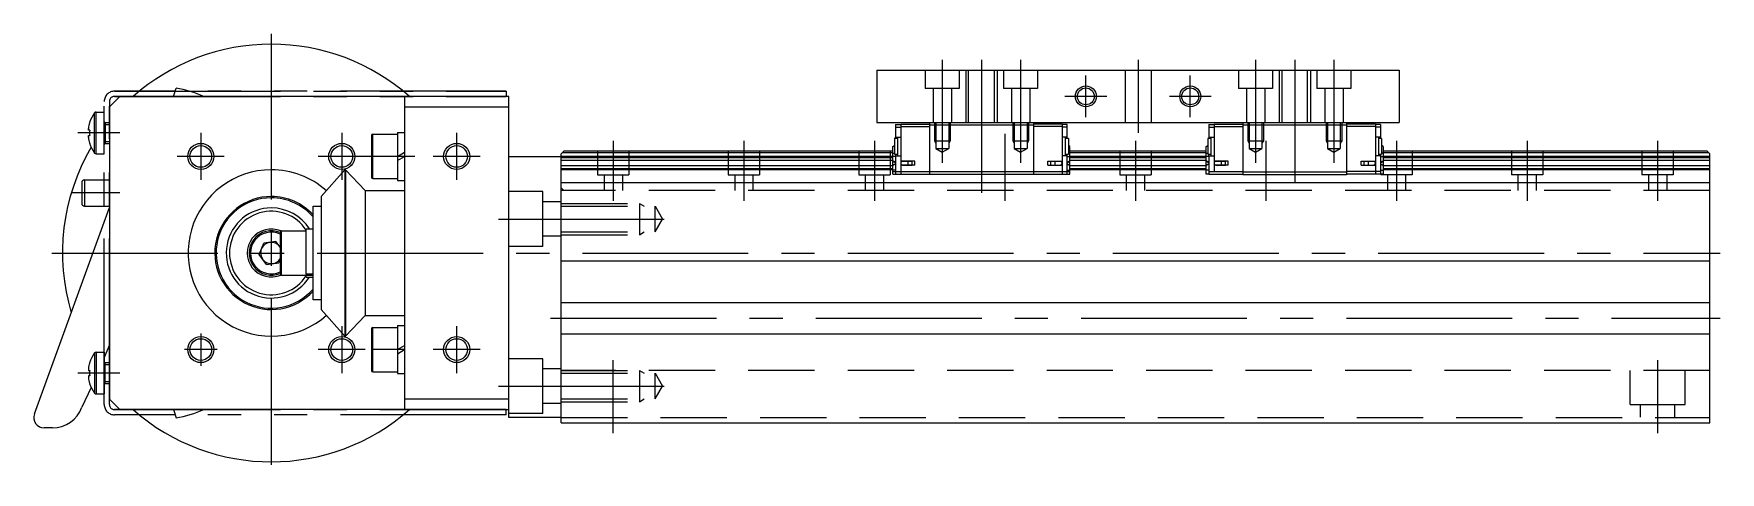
# Model space of a CAD drawing. Extents: x -159 to 423, y -62 to 327.
# Drawn here: x 99.9 to 422.9, y -42 to 42 of the extents above; entities that cross this region are included whole.
import ezdxf

# ---------------------------------------------------------------- set-up
doc = ezdxf.new("R2010")
doc.units = 0
for name, pattern in [('CENTER', [50.8, 31.75, -6.35, 6.35, -6.35]), ('DASHED', [19.05, 12.7, -6.35]), ('PHANTOM', [63.5, 31.75, -6.35, 6.35, -6.35, 6.35, -6.35])]:
    doc.linetypes.add(name, pattern=pattern)
doc.layers.get('0').update_dxf_attribs({"linetype": 'CONTINUOUS'})
doc.layers.add('CENTER', color=1, linetype='CENTER')

msp = doc.modelspace()

# ---------------------------------------------------------------- linework, layer by layer
at = {"color": 7, "linetype": 'CONTINUOUS'}
for p, q in [((261.35, 35), (361.35, 35)), ((261.35, 35), (261.35, 25)), ((361.35, 35), (361.35, 25)), ((114.35, 28), (116.35, 30)), ((170.85, 30), (116.35, 30)), ((126.62, 30), (127.12, 31.58)), ((190.85, 30), (170.85, 30)), ((170.85, 30), (170.85, 28)), ((190.85, -31.5), (190.85, 30)), ((111.52, 19.15), (111.52, 26.85)), ((111.81, 19), (111.81, 27)), ((111.81, 27), (113.34, 27)), ((113.35, 19), (113.35, 27)), ((114.35, 28), (114.35, -28)), ((170.85, 28), (170.85, -28)), ((170.85, 28), (190.85, 28)), ((110.33, 23.52), (110.33, 23.87)), ((110.58, 23.52), (110.33, 23.52)), ((110.57, 24.99), (110.58, 24.98)), ((113.55, 25), (113.55, 21)), ((113.55, 25), (114.35, 25)), ((164.8, 14.25), (164.8, 22.75)), ((164.8, 22.75), (169.55, 22.75)), ((169.55, 23.1), (169.55, 13.9)), ((169.55, 23.1), (170.85, 23.1)), ((261.35, 25), (361.35, 25)), ((264.9, 24.6), (265.9, 24.6)), ((264.9, 24.6), (264.9, 24.1)), ((264.9, 24.1), (264.9, 22.2)), ((264.9, 24.1), (265.9, 24.1)), ((265.9, 24.7), (265.9, 15.1)), ((265.9, 24.7), (271.4, 24.7)), ((265.9, 24.2), (271.4, 24.2)), ((271.4, 25), (271.4, 24.5)), ((291.3, 24.5), (271.4, 24.5)), ((271.4, 24.5), (271.4, 15.5)), ((291.3, 25), (291.3, 15)), ((296.8, 24.7), (291.3, 24.7)), ((296.8, 24.2), (291.3, 24.2)), ((296.8, 24.7), (296.8, 15.1)), ((297.8, 24.6), (296.8, 24.6)), ((297.8, 24.1), (296.8, 24.1)), ((297.8, 21.9), (297.8, 24.6)), ((324.9, 24.6), (324.9, 21.9)), ((324.9, 24.6), (325.9, 24.6)), ((324.9, 24.1), (325.9, 24.1)), ((325.9, 24.7), (325.9, 15.6)), ((325.9, 24.7), (331.4, 24.7)), ((325.9, 24.2), (331.4, 24.2)), ((331.4, 25), (331.4, 24.5)), ((351.3, 24.5), (331.4, 24.5)), ((331.4, 24.5), (331.4, 15.5)), ((351.3, 25), (351.3, 15)), ((356.8, 24.7), (351.3, 24.7)), ((356.8, 24.2), (351.3, 24.2)), ((356.8, 24.7), (356.8, 15.1)), ((357.8, 24.6), (356.8, 24.6)), ((357.8, 24.1), (356.8, 24.1)), ((357.8, 24.6), (357.8, 21.9)), ((110.33, 22.13), (110.33, 22.49)), ((110.33, 22.49), (110.58, 22.49)), ((110.58, 21.02), (110.57, 21.01)), ((113.55, 21), (114.35, 21)), ((164.55, 22.5), (164.55, 14.5)), ((201.35, 19.5), (200.85, 19)), ((264.4, 19.5), (201.35, 19.5)), ((264.4, 20.43), (264.7, 20.61)), ((264.4, 15.1), (264.4, 20.43)), ((265.3, 21.9), (264.7, 21.9)), ((264.7, 21.9), (264.7, 18.9)), ((264.9, 22.2), (265.9, 22.2)), ((264.9, 21.9), (264.9, 22.2)), ((265.3, 22.2), (265.3, 18.6)), ((297.8, 22.2), (296.8, 22.2)), ((297.4, 22.2), (297.4, 18.6)), ((298, 21.9), (297.4, 21.9)), ((298, 21.9), (298, 18.9)), ((298.3, 20.43), (298, 20.61)), ((298.3, 15.1), (298.3, 20.43)), ((324.4, 19.5), (298.3, 19.5)), ((324.4, 20.43), (324.7, 20.61)), ((324.4, 15.1), (324.4, 20.43)), ((325.3, 21.9), (324.7, 21.9)), ((324.7, 21.9), (324.7, 18.9)), ((324.9, 22.2), (325.9, 22.2)), ((325.3, 22.2), (325.3, 18.6)), ((357.8, 22.2), (356.8, 22.2)), ((357.4, 22.2), (357.4, 18.6)), ((358, 21.9), (357.4, 21.9)), ((358, 21.9), (358, 18.9)), ((358.3, 20.43), (358, 20.61)), ((358.3, 20.43), (358.3, 15.1)), ((420.35, 19.5), (358.3, 19.5)), ((420.35, 19.5), (420.85, 19)), ((111.81, 19), (113.33, 19)), ((169.55, 18.5), (170.85, 19.31)), ((169.55, 17.69), (170.85, 18.5)), ((190.85, 18.5), (200.85, 18.5)), ((200.85, -32.5), (200.85, 19)), ((264.4, 18.46), (200.85, 18.46)), ((264.4, 18.25), (200.85, 18.25)), ((264.4, 17.7), (200.85, 17.7)), ((264.4, 16.7), (200.85, 16.7)), ((264.4, 19.2), (201.05, 19.2)), ((264.4, 19.13), (264.7, 19.13)), ((264.9, 18.51), (264.4, 18.51)), ((264.9, 17.38), (264.4, 17.64)), ((264.9, 17.29), (264.4, 17.55)), ((264.9, 17.11), (264.4, 16.85)), ((264.9, 17.02), (264.4, 16.76)), ((264.7, 18.9), (265.3, 18.9)), ((264.9, 18.9), (264.9, 15.1)), ((264.9, 18.6), (265.9, 18.6)), ((264.9, 17.11), (264.9, 17.11)), ((268.6, 17.6), (265.9, 17.6)), ((268.6, 16.8), (265.9, 16.8)), ((268.1, 17.55), (266.25, 17.55)), ((266.25, 16.85), (268.1, 16.85)), ((266.7, 17.55), (266.7, 17.6)), ((266.7, 16.8), (266.7, 16.85)), ((267.16, 17.55), (267.16, 17.6)), ((267.16, 16.8), (267.16, 16.85)), ((267.3, 16.85), (267.3, 17.55)), ((268.1, 16.85), (268.1, 17.55)), ((268.6, 16.8), (268.6, 17.6)), ((294.1, 17.6), (296.8, 17.6)), ((294.1, 16.8), (294.1, 17.6)), ((294.1, 16.8), (296.8, 16.8)), ((296.45, 17.55), (294.6, 17.55)), ((294.6, 17.55), (294.6, 16.85)), ((294.6, 16.85), (296.45, 16.85)), ((295.4, 17.55), (295.4, 16.85)), ((295.54, 17.55), (295.54, 17.6)), ((295.54, 16.8), (295.54, 16.85)), ((296, 17.55), (296, 17.6)), ((296, 16.8), (296, 16.85)), ((297.8, 18.6), (296.8, 18.6)), ((297.4, 18.9), (298, 18.9)), ((297.8, 15.1), (297.8, 18.9)), ((297.8, 18.51), (298.3, 18.51)), ((297.8, 17.38), (298.3, 17.64)), ((297.8, 17.29), (298.3, 17.55)), ((297.8, 17.11), (297.8, 17.11)), ((297.8, 17.11), (298.3, 16.85)), ((297.8, 17.02), (298.3, 16.76)), ((298.3, 19.13), (298, 19.13)), ((324.4, 19.2), (298.3, 19.2)), ((324.4, 18.46), (298.3, 18.46)), ((324.4, 18.25), (298.3, 18.25)), ((324.4, 17.7), (298.3, 17.7)), ((324.4, 16.7), (298.3, 16.7)), ((324.4, 19.13), (324.7, 19.13)), ((324.9, 18.51), (324.4, 18.51)), ((324.9, 17.38), (324.4, 17.64)), ((324.4, 17.55), (324.4, 17.64)), ((324.9, 17.29), (324.4, 17.55)), ((324.9, 17.11), (324.4, 16.85)), ((324.9, 17.02), (324.4, 16.76)), ((324.4, 16.76), (324.4, 16.85)), ((324.7, 18.9), (325.3, 18.9)), ((324.9, 18.6), (324.9, 18.9)), ((324.9, 18.6), (324.9, 15.6)), ((324.9, 18.6), (325.9, 18.6)), ((324.9, 17.11), (324.9, 17.11)), ((328.6, 17.6), (325.9, 17.6)), ((328.6, 16.8), (325.9, 16.8)), ((328.1, 17.55), (326.25, 17.55)), ((326.25, 16.85), (328.1, 16.85)), ((326.7, 17.55), (326.7, 17.6)), ((326.7, 16.8), (326.7, 16.85)), ((327.16, 17.55), (327.16, 17.6)), ((327.16, 16.8), (327.16, 16.85)), ((327.3, 16.85), (327.3, 17.55)), ((328.1, 16.85), (328.1, 17.55)), ((328.6, 16.8), (328.6, 17.6)), ((354.1, 16.8), (354.1, 17.6)), ((354.1, 17.6), (356.8, 17.6)), ((354.1, 16.8), (356.8, 16.8)), ((356.45, 17.55), (354.6, 17.55)), ((354.6, 17.55), (354.6, 16.85)), ((354.6, 16.85), (356.45, 16.85)), ((355.4, 17.55), (355.4, 16.85)), ((355.54, 17.55), (355.54, 17.6)), ((355.54, 16.8), (355.54, 16.85)), ((356, 17.55), (356, 17.6)), ((356, 16.8), (356, 16.85)), ((357.8, 18.6), (356.8, 18.6)), ((357.4, 18.9), (358, 18.9)), ((357.8, 18.9), (357.8, 15.1)), ((357.8, 18.51), (358.3, 18.51)), ((357.8, 17.38), (358.3, 17.64)), ((357.8, 17.29), (358.3, 17.55)), ((357.8, 17.11), (357.8, 17.11)), ((357.8, 17.11), (358.3, 16.85)), ((357.8, 17.02), (358.3, 16.76)), ((358.3, 19.13), (358, 19.13)), ((420.65, 19.2), (358.3, 19.2)), ((420.85, 18.46), (358.3, 18.46)), ((420.85, 18.25), (358.3, 18.25)), ((420.85, 17.7), (358.3, 17.7)), ((358.3, 17.55), (358.3, 17.64)), ((358.3, 16.76), (358.3, 16.85)), ((420.85, 16.7), (358.3, 16.7)), ((420.85, -32.5), (420.85, 19)), ((109.05, 13.5), (109.05, 9.5)), ((109.55, 14), (114.35, 14)), ((109.55, 14), (109.55, 9)), ((159.42, 15.93), (154.91, 10.82)), ((159.42, 15.93), (159.42, -15.92)), ((159.56, 15.93), (159.42, 15.93)), ((159.56, 15.93), (159.56, -15.92)), ((159.56, 15.93), (163.35, 12)), ((164.8, 14.25), (169.55, 14.25)), ((169.55, 13.9), (170.85, 13.9)), ((264.4, 16.15), (200.85, 16.15)), ((264.4, 15.94), (200.85, 15.94)), ((200.85, 13.5), (420.85, 13.5)), ((264.9, 15.89), (264.4, 15.89)), ((264.4, 15.6), (298.3, 15.6)), ((264.4, 15.1), (298.3, 15.1)), ((271.4, 15.5), (271.4, 15)), ((297.8, 15.89), (298.3, 15.89)), ((324.4, 16.15), (298.3, 16.15)), ((324.4, 15.94), (298.3, 15.94)), ((324.9, 15.89), (324.4, 15.89)), ((324.9, 15.1), (324.4, 15.1)), ((324.9, 15.6), (324.9, 15.1)), ((324.9, 15.6), (325.9, 15.6)), ((324.9, 15.1), (325.9, 15.1)), ((325.9, 15.6), (331.4, 15.6)), ((325.9, 15.1), (331.4, 15.1)), ((351.3, 15.5), (331.4, 15.5)), ((331.4, 15.5), (331.4, 15)), ((351.3, 15), (331.4, 15)), ((357.8, 15.6), (351.3, 15.6)), ((358.3, 15.1), (351.3, 15.1)), ((357.8, 15.89), (358.3, 15.89)), ((420.85, 16.15), (358.3, 16.15)), ((420.85, 15.94), (358.3, 15.94)), ((154.91, 10.82), (154.91, -10.82)), ((163.35, 12), (163.35, -12)), ((163.35, 12), (170.85, 12)), ((99.97, -30.82), (114.35, 8.69)), ((109.55, 9), (113.35, 9)), ((113.35, 9), (114.35, 9)), ((153.35, -9), (153.35, 9)), ((153.35, 9), (154.91, 9)), ((147.05, 4), (147.05, -4)), ((147.3, -4.25), (147.3, 4.25)), ((147.3, 4.25), (152.05, 4.25)), ((152.05, -4.03), (152.05, 4.6)), ((152.05, 4.6), (153.35, 4.6)), ((143.01, -0.31), (143.92, 1.87)), ((146.25, 2.18), (143.92, 1.87)), ((147.05, 1.14), (146.25, 2.18)), ((146.97, 1.24), (147.05, 1.13)), ((144.45, -2.18), (143.01, -0.31)), ((144.45, -2.18), (146.79, -1.87)), ((147.05, -1.23), (146.79, -1.87)), ((200.85, -1.5), (420.85, -1.5)), ((147.3, -4.25), (152.05, -4.25)), ((152.05, -4.03), (152.05, -4.33)), ((153.35, -4.03), (152.05, -4.03)), ((152.05, -4.6), (152.05, -4.33)), ((153.35, -4.33), (152.05, -4.33)), ((152.05, -4.6), (153.35, -4.6)), ((154.91, -9), (153.35, -9)), ((200.85, -9.5), (420.85, -9.5)), ((159.42, -15.92), (154.91, -10.82)), ((159.56, -15.92), (163.35, -12)), ((163.35, -12), (170.85, -12)), ((159.56, -15.92), (159.42, -15.92)), ((164.55, -14.5), (164.55, -22.5)), ((164.8, -14.25), (169.55, -14.25)), ((164.8, -22.75), (164.8, -14.25)), ((169.55, -13.9), (169.55, -23.1)), ((169.55, -13.9), (170.85, -13.9)), ((200.85, -15.5), (420.85, -15.5)), ((111.52, -19.15), (111.52, -26.85)), ((111.81, -19), (111.81, -27)), ((111.81, -19), (113.35, -19)), ((114.35, -17.57), (113.35, -20.04)), ((113.35, -19), (113.35, -27)), ((169.55, -18.5), (170.85, -17.69)), ((169.55, -19.31), (170.85, -18.5)), ((110.33, -22.13), (110.33, -22.48)), ((110.33, -22.48), (110.58, -22.48)), ((110.58, -21.02), (110.57, -21.01)), ((113.55, -25), (113.55, -21)), ((113.55, -21), (114.35, -21)), ((110.86, -25.75), (109.07, -29.55)), ((110.58, -23.51), (110.33, -23.51)), ((110.33, -23.51), (110.33, -23.87)), ((110.57, -24.99), (110.58, -24.98)), ((113.55, -25), (114.35, -25)), ((164.8, -22.75), (169.55, -22.75)), ((169.55, -23.1), (170.85, -23.1)), ((111.81, -27), (113.35, -27)), ((116.35, -30), (114.35, -28)), ((190.85, -28), (170.85, -28)), ((170.85, -28), (170.85, -30)), ((170.85, -30), (116.35, -30)), ((126.62, -30), (127.12, -31.58)), ((170.85, -30), (190.85, -30)), ((200.85, -31.5), (190.85, -31.5)), ((103.44, -33.5), (101.85, -33.5)), ((200.85, -32.5), (420.85, -32.5))]:
    msp.add_line(p, q, dxfattribs=at)
at = {"color": 3, "linetype": 'DASHED'}
for p, q in [((270.6, 35), (270.6, 31.5)), ((277.1, 35), (277.1, 31.5)), ((278.35, 35), (278.35, 25)), ((278.89, 25), (278.89, 35)), ((283.81, 35), (283.81, 25)), ((284.35, 35), (284.35, 25)), ((285.6, 35), (285.6, 31.5)), ((292.1, 35), (292.1, 31.5)), ((308.85, 35), (308.85, 25)), ((313.85, 35), (313.85, 25)), ((330.6, 35), (330.6, 31.5)), ((337.1, 35), (337.1, 31.5)), ((338.35, 35), (338.35, 25)), ((338.89, 35), (338.89, 25)), ((343.81, 25), (343.81, 35)), ((344.35, 35), (344.35, 25)), ((345.6, 35), (345.6, 31.5)), ((352.1, 35), (352.1, 31.5)), ((277.1, 31.5), (270.6, 31.5)), ((272.1, 31.5), (272.1, 25)), ((275.6, 31.5), (275.6, 25)), ((292.1, 31.5), (285.6, 31.5)), ((287.1, 31.5), (287.1, 25)), ((290.6, 31.5), (290.6, 25)), ((337.1, 31.5), (330.6, 31.5)), ((332.1, 31.5), (332.1, 25)), ((335.6, 31.5), (335.6, 25)), ((352.1, 31.5), (345.6, 31.5)), ((347.1, 31.5), (347.1, 25)), ((350.6, 31.5), (350.6, 25)), ((272.35, 25), (272.35, 21.5)), ((272.62, 25), (272.62, 20)), ((275.08, 25), (275.08, 20)), ((275.35, 25), (275.35, 21.5)), ((287.35, 25), (287.35, 21.5)), ((287.62, 25), (287.62, 20)), ((290.08, 25), (290.08, 20)), ((290.35, 25), (290.35, 21.5)), ((332.35, 25), (332.35, 21.5)), ((332.62, 25), (332.62, 20)), ((335.08, 25), (335.08, 20)), ((335.35, 25), (335.35, 21.5)), ((347.35, 25), (347.35, 21.5)), ((347.62, 25), (347.62, 20)), ((350.08, 25), (350.08, 20)), ((350.35, 25), (350.35, 21.5)), ((207.85, 19.5), (207.85, 15)), ((213.85, 19.5), (213.85, 15)), ((232.85, 19.5), (232.85, 15)), ((238.85, 19.5), (238.85, 15)), ((257.85, 19.5), (257.85, 15)), ((263.85, 19.5), (263.85, 15)), ((272.35, 21.5), (272.62, 21.03)), ((272.35, 21.5), (275.35, 21.5)), ((272.62, 20), (275.08, 20)), ((272.62, 20), (273.85, 19.29)), ((273.85, 19.29), (275.08, 20)), ((275.35, 21.5), (275.08, 21.03)), ((287.35, 21.5), (290.35, 21.5)), ((287.35, 21.5), (287.62, 21.03)), ((287.62, 20), (290.08, 20)), ((287.62, 20), (288.85, 19.29)), ((288.85, 19.29), (290.08, 20)), ((290.35, 21.5), (290.08, 21.03)), ((307.85, 19.5), (307.85, 15)), ((313.85, 19.5), (313.85, 15)), ((332.35, 21.5), (335.35, 21.5)), ((332.35, 21.5), (332.62, 21.03)), ((332.62, 20), (335.08, 20)), ((332.62, 20), (333.85, 19.29)), ((333.85, 19.29), (335.08, 20)), ((335.35, 21.5), (335.08, 21.03)), ((347.35, 21.5), (347.62, 21.03)), ((347.35, 21.5), (350.35, 21.5)), ((347.62, 20), (350.08, 20)), ((347.62, 20), (348.85, 19.29)), ((348.85, 19.29), (350.08, 20)), ((350.35, 21.5), (350.08, 21.03)), ((363.85, 19.5), (363.85, 15)), ((382.85, 19.5), (382.85, 15)), ((388.85, 19.5), (388.85, 15)), ((407.85, 19.5), (407.85, 15)), ((413.85, 19.5), (413.85, 15)), ((207.85, 15), (213.85, 15)), ((209.1, 15), (209.1, 12)), ((212.6, 15), (212.6, 12)), ((232.85, 15), (238.85, 15)), ((234.1, 15), (234.1, 12)), ((237.6, 15), (237.6, 12)), ((257.85, 15), (263.85, 15)), ((259.1, 15), (259.1, 12)), ((262.6, 15), (262.6, 12)), ((307.85, 15), (313.85, 15)), ((309.1, 15), (309.1, 12)), ((312.6, 15), (312.6, 12)), ((357.85, 15.1), (357.85, 15)), ((363.85, 15), (357.85, 15)), ((359.1, 15), (359.1, 12)), ((362.6, 15), (362.6, 12)), ((388.85, 15), (382.85, 15)), ((384.1, 15), (384.1, 12)), ((387.6, 15), (387.6, 12)), ((413.85, 15), (407.85, 15)), ((409.1, 15), (409.1, 12)), ((412.6, 15), (412.6, 12)), ((197.35, 11.75), (190.85, 11.75)), ((197.35, 1.25), (197.35, 11.75)), ((200.85, 9.8), (197.35, 9.8)), ((200.85, 12.5), (201.35, 12)), ((420.85, 12), (200.85, 12)), ((200.85, 9.5), (215.85, 9.5)), ((200.85, 8.96), (218.85, 8.96)), ((215.85, 9.5), (216.79, 8.96)), ((215.85, 9.5), (215.85, 3.5)), ((218.85, 8.96), (220.27, 6.5)), ((218.85, 4.04), (218.85, 8.96)), ((218.85, 4.04), (220.27, 6.5)), ((200.85, 4.04), (218.85, 4.04)), ((200.85, 3.5), (215.85, 3.5)), ((215.85, 3.5), (216.79, 4.04)), ((197.35, 1.25), (190.85, 1.25)), ((200.85, 3.2), (197.35, 3.2)), ((197.35, -20.25), (190.85, -20.25)), ((197.35, -30.75), (197.35, -20.25)), ((200.85, -22.2), (197.35, -22.2)), ((420.85, -22.5), (200.85, -22.5)), ((200.85, -22.5), (215.85, -22.5)), ((215.85, -22.5), (216.79, -23.04)), ((215.85, -22.5), (215.85, -28.5)), ((405.6, -29), (405.6, -22.5)), ((416.1, -29), (416.1, -22.5)), ((200.85, -23.04), (218.85, -23.04)), ((218.85, -27.96), (218.85, -23.04)), ((218.85, -23.04), (220.27, -25.5)), ((218.85, -27.96), (220.27, -25.5)), ((200.85, -28.8), (197.35, -28.8)), ((200.85, -27.96), (218.85, -27.96)), ((200.85, -28.5), (215.85, -28.5)), ((215.85, -28.5), (216.79, -27.96)), ((405.6, -29), (416.1, -29)), ((407.55, -31.45), (407.55, -29)), ((414.15, -31.5), (414.15, -29)), ((197.35, -30.75), (190.85, -30.75)), ((200.85, -31.5), (420.85, -31.5))]:
    msp.add_line(p, q, dxfattribs=at)
at = {"color": 3, "linetype": 'PHANTOM'}
for p, q in [((190.35, 31), (115.35, 31)), ((115.35, 31), (190.35, 31)), ((115.35, 30), (190.35, 30)), ((190.35, 30), (115.35, 30)), ((190.35, 31), (190.35, 30)), ((113.35, -29), (113.35, 29)), ((114.35, -29), (114.35, 29)), ((114.35, 29), (114.35, -29)), ((190.35, -30), (115.35, -30)), ((115.35, -30), (190.35, -30)), ((190.35, -31), (115.35, -31)), ((190.35, -31), (190.35, -30))]:
    msp.add_line(p, q, dxfattribs=at)
at = {"color": 3, "linetype": 'CONTINUOUS'}
for p, q in [((113.55, 24.62), (114.35, 24.62)), ((113.55, 21.38), (114.35, 21.38)), ((113.55, -21.38), (114.35, -21.38)), ((113.55, -24.62), (114.35, -24.62))]:
    msp.add_line(p, q, dxfattribs=at)
at = {"color": 1, "linetype": 'CENTER'}
msp.add_line((410.85, -20.5), (410.85, -34.5), dxfattribs=at)
at = {"color": 3, "linetype": 'CONTINUOUS'}
for centre, radius in [((301.35, 30), 2), ((321.35, 30), 2), ((131.85, 18.5), 2.5), ((158.85, 18.5), 2.5), ((180.85, 18.5), 2.5), ((131.85, -18.5), 2.5), ((158.85, -18.5), 2.5), ((180.85, -18.5), 2.5)]:
    msp.add_circle(centre, radius, dxfattribs=at)
at = {"color": 7, "linetype": 'CONTINUOUS'}
for centre, radius in [((301.35, 30), 1.62), ((321.35, 30), 1.62), ((131.85, 18.5), 2.07), ((158.85, 18.5), 2.07), ((180.85, 18.5), 2.07), ((131.85, -18.5), 2.07), ((158.85, -18.5), 2.07), ((180.85, -18.5), 2.07)]:
    msp.add_circle(centre, radius, dxfattribs=at)
for centre, radius, start, end in [((145.35, 0), 40, 90, 131.4096), ((145.35, 0), 40, 48.5904, 90), ((122.35, 5.73), 26.28, 67.4185, 79.5486), ((116.75, 23), 6.5, 143.6416, 162.1374), ((111.81, 26.64), 0.36, 90, 143.6416), ((116.75, 23), 6.48, 162.1649, 172.3032), ((117.74, 23), 7.18, 175.8857, 184.1143), ((113.55, 25.2), 0.2, 180, 270), ((164.8, 22.5), 0.25, 90, 180), ((145.35, 0), 40, 149.5764, 196.6233), ((116.75, 23), 6.48, 187.6968, 197.8351), ((116.75, 23), 6.5, 197.8626, 216.3584), ((113.55, 20.8), 0.2, 90, 180), ((111.81, 19.36), 0.36, 216.3584, 270), ((266.25, 17.2), 0.35, 90, 180), ((266.25, 17.2), 0.35, 180, 270), ((296.45, 17.2), 0.35, 0, 90), ((296.45, 17.2), 0.35, 270, 0), ((326.25, 17.2), 0.35, 90, 180), ((326.25, 17.2), 0.35, 180, 270), ((356.45, 17.2), 0.35, 270, 90), ((109.55, 13.5), 0.5, 90, 180), ((145.35, 0), 15.93, 90, 311.4611), ((145.35, 0), 15.93, 48.7504, 90), ((164.8, 14.5), 0.25, 180, 270), ((145.35, 0), 10.82, 90, 317.6756), ((145.35, 0), 10.57, 90, 319.1786), ((145.35, 0), 10.82, 42.3244, 90), ((145.35, 0), 10.57, 40.8214, 90), ((109.55, 9.5), 0.5, 180, 270), ((145.35, 0), 8.63, 90, 327.7963), ((145.35, 0), 8, 33.1229, 326.8771), ((145.35, 0), 8.63, 32.2037, 90), ((145.35, 0), 4.6, 66.5437, 293.4563), ((145.35, 0), 4.25, 66.4218, 293.5782), ((145.35, 0), 4, 64.8493, 295.1507), ((147.3, 4), 0.25, 90, 180), ((145.35, 0), 2.04, 157.5517, 217.5517), ((145.35, 0), 2.04, 97.5517, 157.5517), ((145.35, 0), 2.04, 37.5517, 97.5517), ((145.35, 0), 2.04, 217.5517, 277.5517), ((145.35, 0), 2.04, 277.5517, 326.3582), ((147.3, -4), 0.25, 180, 270), ((164.8, -14.5), 0.25, 90, 180), ((116.75, -23), 6.5, 143.6416, 162.1374), ((111.81, -19.36), 0.36, 90, 143.6416), ((116.75, -23), 6.48, 162.1649, 172.3032), ((117.74, -23), 7.18, 175.8857, 184.1143), ((113.55, -20.8), 0.2, 180, 270), ((164.8, -22.5), 0.25, 180, 270), ((116.75, -23), 6.48, 187.6968, 197.8351), ((116.75, -23), 6.5, 197.8626, 216.3584), ((113.55, -25.2), 0.2, 90, 180), ((111.81, -26.64), 0.36, 216.3584, 270), ((101.85, -31.5), 2, 160, 270), ((103.44, -27.5), 6, 270, 340), ((145.35, 0), 40, 228.5904, 311.4096), ((122.35, -5.73), 26.28, 280.4514, 292.5815)]:
    msp.add_arc(centre, radius, start, end, dxfattribs=at)
at = {"color": 3, "linetype": 'PHANTOM'}
for centre, radius, start, end in [((115.35, 29), 2, 90, 180), ((115.35, 29), 1, 90, 180), ((115.35, -29), 2, 180, 270), ((115.35, -29), 1, 180, 270)]:
    msp.add_arc(centre, radius, start, end, dxfattribs=at)
at = {"layer": 'CENTER', "color": 1, "linetype": 'CENTER'}
for p, q in [((145.35, 42), (145.35, -42)), ((273.85, 37), (273.85, 17.29)), ((281.35, 37), (281.35, 11.5)), ((288.85, 37), (288.85, 17.29)), ((311.35, 37), (311.35, 23)), ((333.85, 37), (333.85, 17.29)), ((341.35, 37), (341.35, 13.5)), ((348.85, 37), (348.85, 17.29)), ((301.35, 26), (301.35, 34)), ((321.35, 26), (321.35, 34)), ((305.35, 30), (297.35, 30)), ((325.35, 30), (317.35, 30)), ((116.35, 23), (108.33, 23)), ((131.85, 23), (131.85, 14)), ((158.85, 23), (158.85, 14)), ((180.85, 23), (180.85, 14)), ((285.85, 22.81), (285.85, 10)), ((210.85, 21.5), (210.85, 10)), ((235.85, 21.5), (235.85, 10)), ((260.85, 21.5), (260.85, 10)), ((310.85, 21.5), (310.85, 10)), ((335.85, 21.5), (335.85, 10)), ((360.85, 21.5), (360.85, 10)), ((360.85, 21.5), (360.85, 10)), ((385.85, 21.5), (385.85, 10)), ((410.85, 21.5), (410.85, 10)), ((136.35, 18.5), (127.35, 18.5)), ((163.35, 18.5), (154.35, 18.5)), ((172.85, 18.5), (162.55, 18.5)), ((185.35, 18.5), (176.35, 18.5)), ((116.35, 11.5), (107.05, 11.5)), ((188.85, 6.5), (222.27, 6.5)), ((103.35, 0), (422.85, 0)), ((198.85, -12.5), (422.85, -12.5)), ((131.85, -15.39), (131.85, -21.61)), ((158.85, -14), (158.85, -23)), ((180.85, -14), (180.85, -23)), ((135, -18.5), (128.71, -18.5)), ((163.35, -18.5), (154.35, -18.5)), ((170.85, -18.5), (164.55, -18.5)), ((185.35, -18.5), (176.35, -18.5)), ((210.85, -34.5), (210.85, -20.5)), ((116.35, -23), (108.33, -23)), ((188.85, -25.5), (222.27, -25.5))]:
    msp.add_line(p, q, dxfattribs=at)

doc.saveas('drawing.dxf')
